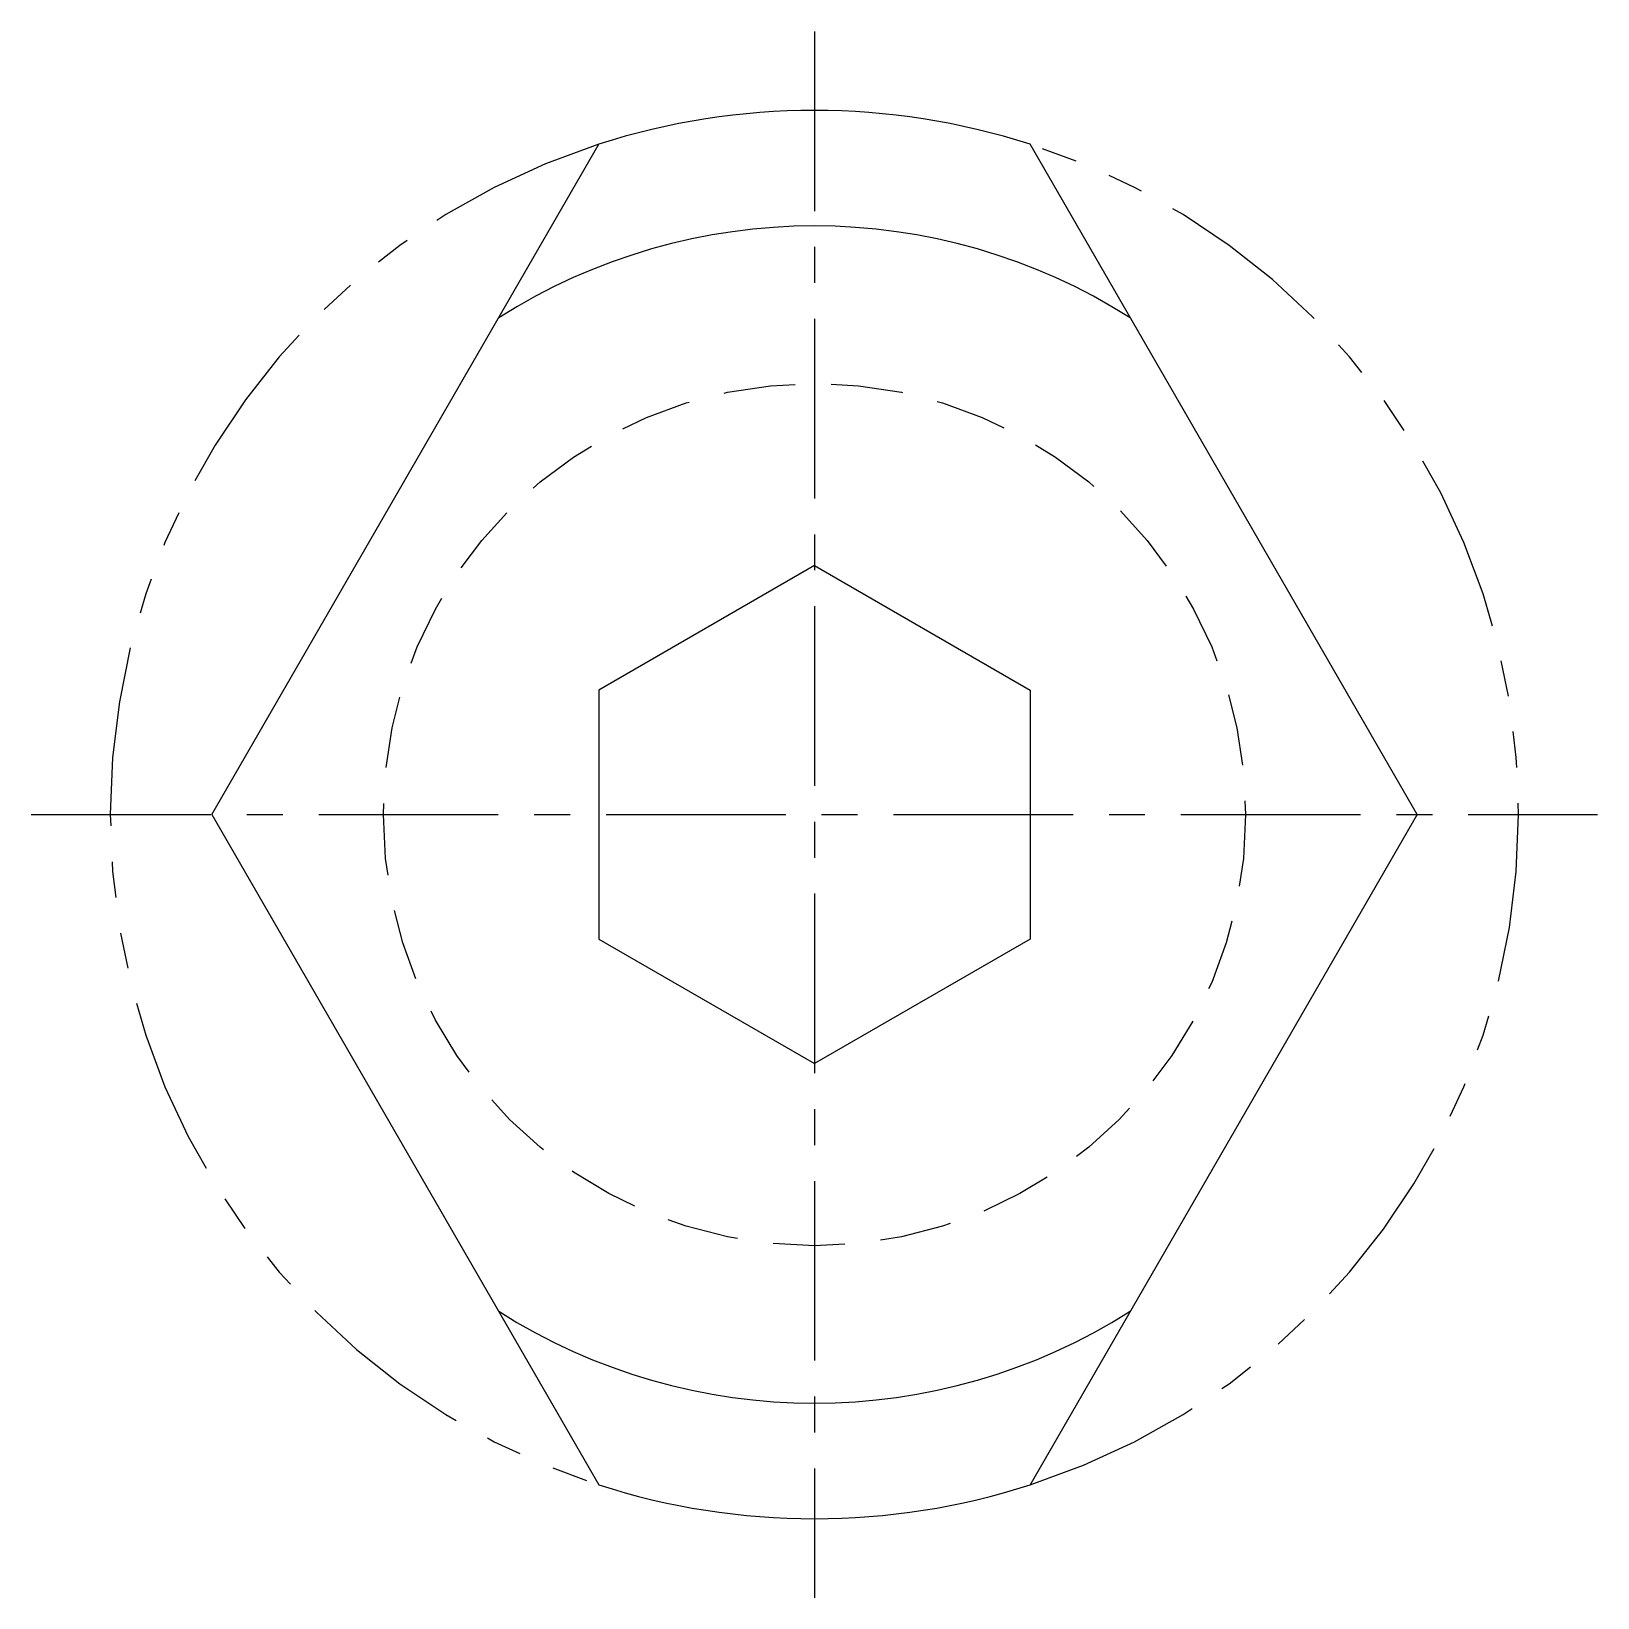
# Model space of a CAD drawing. Extents: x -1486 to -1403.1, y -397.6 to -373.2.
# Drawn here: x -1414.03 to -1403.13, y -384.15 to -373.25 of the extents above.
import ezdxf

# ---------------------------------------------------------------- set-up
doc = ezdxf.new("R2010")
doc.units = 0
for name, pattern in [('CENTER', [2, 1.25, -0.25, 0.25, -0.25]), ('DASHED', [0.75, 0.5, -0.25]), ('PHANTOM', [2.5, 1.25, -0.25, 0.25, -0.25, 0.25, -0.25])]:
    doc.linetypes.add(name, pattern=pattern)
doc.layers.get('0').update_dxf_attribs({"linetype": 'CONTINUOUS'})
doc.layers.add('CENTER', color=1, linetype='CENTER')

msp = doc.modelspace()

# ---------------------------------------------------------------- linework, layer by layer
at = {"color": 7, "linetype": 'CONTINUOUS'}
for p, q in [((-1412.771, -378.698), (-1410.078, -374.033)), ((-1404.384, -378.698), (-1407.078, -374.033)), ((-1412.771, -378.698), (-1410.078, -383.362)), ((-1404.384, -378.698), (-1407.078, -383.362))]:
    msp.add_line(p, q, dxfattribs=at)
at = {"linetype": 'CONTINUOUS'}
for p, q in [((-1408.578, -376.965), (-1410.078, -377.832)), ((-1408.578, -376.965), (-1407.078, -377.832)), ((-1410.078, -379.564), (-1408.578, -380.43)), ((-1407.078, -379.564), (-1408.578, -380.43))]:
    msp.add_line(p, q, dxfattribs=at)
for p, q in [((-1410.078, -377.832), (-1410.078, -379.564)), ((-1407.078, -377.832), (-1407.078, -379.564))]:
    msp.add_line(p, q)
at = {"color": 3, "linetype": 'DASHED'}
msp.add_circle((-1408.578, -378.698), 3, dxfattribs=at)
at = {"linetype": 'CONTINUOUS'}
for radius, start, end in [(4.9, 72.1743, 107.8257), (4.096, 57.5579, 122.4421), (4.096, 237.5579, 302.4421), (4.9, 252.1743, 287.8257)]:
    msp.add_arc((-1408.578, -378.698), radius, start, end, dxfattribs=at)
at = {"color": 3, "linetype": 'PHANTOM'}
for start, end in [(107.8257, 252.1743), (287.8257, 72.1743)]:
    msp.add_arc((-1408.578, -378.698), 4.9, start, end, dxfattribs=at)
at = {"layer": 'CENTER', "color": 1, "linetype": 'CENTER'}
for p, q in [((-1408.578, -373.248), (-1408.578, -384.148)), ((-1414.028, -378.698), (-1403.128, -378.698))]:
    msp.add_line(p, q, dxfattribs=at)

doc.saveas('drawing.dxf')
